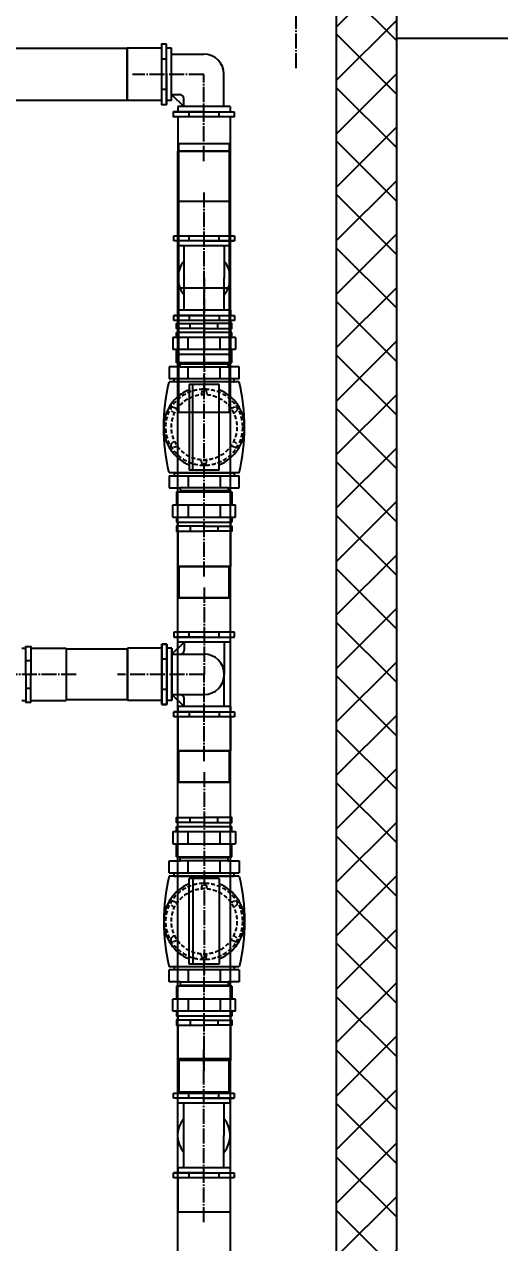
# Model space of a CAD drawing. Header units: millimetres. Extents: x 3795014 to 4300160, y 3869364 to 4016788.
# Drawn here: x 3865650 to 3866122, y 4009767 to 4010976 of the extents above; entities that cross this region are included whole.
import ezdxf
from ezdxf import colors
from ezdxf.entities.mleader import LeaderData, LeaderLine
from ezdxf.math import Vec2, Vec3

# ---------------------------------------------------------------- set-up
doc = ezdxf.new("R2010")
doc.units = ezdxf.units.MM
for name, pattern in [('K5LT_AXLED', [19.5, 15, -1.5, 1.5, -1.5]), ('K5LT_BASIC', [0]), ('K5LT_DASHED', [6, 4, -2]), ('K5LT_THIN', [0])]:
    doc.linetypes.add(name, pattern=pattern)
doc.layers.add('выноска', color=7, linetype='Continuous', lineweight=18)
doc.layers.add('Системный слой', color=7, linetype='Continuous')
doc.styles.add('ISOCPEUR', font='isocpeur.ttf')
pattern_1 = [(45, (3858796.43, 3999302.34), (-26.5165, 26.5165), []), (135, (3858796.43, 3999302.34), (-26.5165, -26.5165), [])]

# ---------------------------------------------------------------- blocks, each defined once
blk = doc.blocks.new('_BoxFilled')
at = {"color": 0, "linetype": 'ByBlock', "lineweight": -2}
blk.add_line((-0.5, 0), (-1, 0), dxfattribs=at)
at = {"color": 0, "linetype": 'ByBlock', "lineweight": 20}
blk.add_solid([(-0.5, 0.5), (0.5, 0.5), (-0.5, -0.5), (0.5, -0.5)], dxfattribs=at)

msp = doc.modelspace()

# ---------------------------------------------------------------- hatches: boundary and pattern name
at = {"layer": 'Системный слой'}
h = msp.add_hatch(dxfattribs=at)
h.set_pattern_fill('', color=256, scale=25, angle=45, style=0, pattern_type=0)
h.set_pattern_definition(pattern_1)
h.paths.add_polyline_path([(3865959.3, 4010997.2), (3865959.3, 4010186.7), (3865959.3, 4010126.7), (3865959.3, 4010116.7), (3866018.1, 4010116.7), (3866019.2, 4010118.9), (3866019.3, 4010119.5), (3866019.3, 4011041.7), (3865959.3, 4011041.7)])
h = msp.add_hatch(dxfattribs=at)
h.set_pattern_fill('', color=256, scale=25, angle=45, style=0, pattern_type=0)
h.set_pattern_definition(pattern_1)
h.paths.add_polyline_path([(3866019.3, 4008302.2), (3866019.3, 4011007), (3866019.3, 4011038.2), (3866018.5, 4011040.5), (3866017, 4011041.7), (3865959.3, 4011041.7), (3865959.3, 4011032.1), (3865959.3, 4010972.1), (3865959.3, 4008347.2), (3865959.3, 4008302.2), (3865969.3, 4008302.2)])

# ---------------------------------------------------------------- linework, layer by layer
at = {"layer": 'Системный слой', "linetype": 'K5LT_AXLED'}
for p, q in [((3865919.3, 4010932.2), (3865919.3, 4011122.2)), ((3865827.8, 4010926.1), (3865756.8, 4010926.1)), ((3865827.8, 4010840.1), (3865827.8, 4010926.1)), ((3865828.1, 4010638.1), (3865828.1, 4010810.1)), ((3865828.1, 4010724.1), (3865828.1, 4010611.1)), ((3865828.1, 4010525.9), (3865828.1, 4010628.1)), ((3865828.1, 4010428), (3865828.1, 4010541)), ((3865828.1, 4010417), (3865828.1, 4010331)), ((3865701.1, 4010331), (3865588.1, 4010331)), ((3865828.1, 4010331), (3865742.1, 4010331)), ((3865828.1, 4010331), (3865742.1, 4010331)), ((3865828.1, 4010245), (3865828.1, 4010331)), ((3865828.1, 4010234), (3865828.1, 4010121)), ((3865828.1, 4010136.2), (3865828.1, 4010034)), ((3865828.1, 4009937.9), (3865828.1, 4010050.9)), ((3865827.8, 4009787.6), (3865827.8, 4009959.6))]:
    msp.add_line(p, q, dxfattribs=at)
at = {"layer": 'Системный слой', "linetype": 'K5LT_BASIC'}
for p, q in [((3863970.8, 4010952.1), (3865751.8, 4010952.1)), ((3865751.8, 4010952.1), (3865751.8, 4010900.1)), ((3865751.8, 4010900.1), (3865751.8, 4010952.1)), ((3865785.8, 4010952.1), (3865751.8, 4010952.1)), ((3865790.8, 4010926.1), (3865790.8, 4010956.1)), ((3865795.8, 4010952.1), (3865790.8, 4010952.1)), ((3865795.8, 4010900.1), (3865795.8, 4010952.1)), ((3865790.8, 4010941.1), (3865785.8, 4010941.1)), ((3865795.8, 4010946.1), (3865827.8, 4010946.1)), ((3865790.8, 4010926.1), (3865790.8, 4010896.1)), ((3865847.8, 4010894.1), (3865847.8, 4010926.1)), ((3865790.8, 4010911.1), (3865785.8, 4010911.1)), ((3865795.8, 4010906.1), (3865803.8, 4010906.1)), ((3865795.8, 4010906.1), (3865807.8, 4010894.1)), ((3865807.8, 4010894.1), (3865807.8, 4010902.1)), ((3865751.8, 4010900.1), (3863970.8, 4010900.1)), ((3865785.8, 4010900.1), (3865751.8, 4010900.1)), ((3865795.8, 4010900.1), (3865790.8, 4010900.1)), ((3865853.8, 4010894.1), (3865801.8, 4010894.1)), ((3865801.8, 4010894.1), (3865801.8, 4010889.1)), ((3865853.8, 4010894.1), (3865853.8, 4010889.1)), ((3865827.8, 4010889.1), (3865797.8, 4010889.1)), ((3865801.8, 4010884.1), (3865801.8, 4010850.1)), ((3865812.8, 4010889.1), (3865812.8, 4010884.1)), ((3865827.8, 4010889.1), (3865857.8, 4010889.1)), ((3865842.8, 4010889.1), (3865842.8, 4010884.1)), ((3865853.8, 4010884.1), (3865853.8, 4010850.1)), ((3865803.1, 4010857.5), (3865853.1, 4010857.5)), ((3865803.1, 4010590.8), (3865803.1, 4010857.5)), ((3865853.1, 4010857.5), (3865853.1, 4010590.8)), ((3865853.8, 4010850.1), (3865801.8, 4010850.1)), ((3865801.8, 4010850.1), (3865853.8, 4010850.1)), ((3865801.8, 4008708.3), (3865801.8, 4010850.1)), ((3865853.8, 4010850.1), (3865853.8, 4008708.3)), ((3865854.1, 4010800.1), (3865802.1, 4010800.1)), ((3865802.1, 4010766.1), (3865802.1, 4010800.1)), ((3865854.1, 4010766.1), (3865854.1, 4010800.1)), ((3865798.1, 4010761.1), (3865798.1, 4010766.1)), ((3865798.1, 4010766.1), (3865858.1, 4010766.1)), ((3865828.1, 4010761.1), (3865798.1, 4010761.1)), ((3865858.1, 4010761.1), (3865798.1, 4010761.1)), ((3865802.1, 4010756.1), (3865802.1, 4010761.1)), ((3865813.1, 4010761.1), (3865813.1, 4010766.1)), ((3865828.1, 4010761.1), (3865858.1, 4010761.1)), ((3865843.1, 4010761.1), (3865843.1, 4010766.1)), ((3865854.1, 4010756.1), (3865854.1, 4010761.1)), ((3865858.1, 4010766.1), (3865858.1, 4010761.1)), ((3865854.1, 4010756.1), (3865802.1, 4010756.1)), ((3865808.1, 4010724.2), (3865808.1, 4010756.1)), ((3865848.1, 4010756.1), (3865848.1, 4010724.2)), ((3865808.1, 4010724.1), (3865808.1, 4010724.2)), ((3865808.1, 4010692.1), (3865808.1, 4010724.1)), ((3865848.1, 4010724.2), (3865848.1, 4010724.1)), ((3865848.1, 4010692.1), (3865848.1, 4010724.1)), ((3865854.1, 4010714.1), (3865802.1, 4010714.1)), ((3865802.1, 4010679.1), (3865802.1, 4010714.1)), ((3865854.1, 4010679.1), (3865854.1, 4010714.1)), ((3865828.1, 4010687.1), (3865798.1, 4010687.1)), ((3865798.1, 4010682.1), (3865798.1, 4010687.1)), ((3865798.1, 4010687.1), (3865858.1, 4010687.1)), ((3865854.1, 4010692.1), (3865802.1, 4010692.1)), ((3865802.1, 4010692.1), (3865802.1, 4010687.1)), ((3865813.1, 4010687.1), (3865813.1, 4010682.1)), ((3865828.1, 4010687.1), (3865858.1, 4010687.1)), ((3865843.1, 4010687.1), (3865843.1, 4010682.1)), ((3865854.1, 4010692.1), (3865854.1, 4010687.1)), ((3865858.1, 4010687.1), (3865858.1, 4010682.1)), ((3865858.1, 4010682.1), (3865798.1, 4010682.1)), ((3865802.1, 4010682.1), (3865802.1, 4010648.1)), ((3865802.1, 4010670.1), (3865802.1, 4010674.1)), ((3865814.3, 4010674.1), (3865814.3, 4010679.1)), ((3865841.8, 4010674.1), (3865841.8, 4010679.1)), ((3865854.1, 4010682.1), (3865854.1, 4010648.1)), ((3865854.1, 4010670.1), (3865854.1, 4010674.1)), ((3865859.1, 4010665.1), (3865797.1, 4010665.1)), ((3865797.1, 4010665.1), (3865797.1, 4010653.1)), ((3865855.6, 4010670.1), (3865800.6, 4010670.1)), ((3865800.6, 4010665.1), (3865800.6, 4010670.1)), ((3865812.1, 4010653.1), (3865812.1, 4010665.1)), ((3865844.1, 4010653.1), (3865844.1, 4010665.1)), ((3865855.6, 4010665.1), (3865855.6, 4010670.1)), ((3865859.1, 4010665.1), (3865859.1, 4010653.1)), ((3865859.1, 4010653.1), (3865797.1, 4010653.1)), ((3865800.6, 4010640.1), (3865800.6, 4010653.1)), ((3865854.1, 4010648.1), (3865802.1, 4010648.1)), ((3865828.1, 4010659.1), (3865828.1, 4010659.1)), ((3865855.6, 4010640.1), (3865855.6, 4010653.1)), ((3865804.2, 4010636.1), (3865793.4, 4010636.1)), ((3865793.4, 4010636.1), (3865793.4, 4010624.1)), ((3865855.6, 4010640.1), (3865800.6, 4010640.1)), ((3865804.2, 4010636.1), (3865804.2, 4010640.1)), ((3865804.2, 4010639.1), (3865852, 4010639.1)), ((3865804.2, 4010636.1), (3865852, 4010636.1)), ((3865812.1, 4010624.1), (3865812.1, 4010636.1)), ((3865844.1, 4010624.1), (3865844.1, 4010636.1)), ((3865852, 4010636.1), (3865852, 4010640.1)), ((3865862.7, 4010636.1), (3865852, 4010636.1)), ((3865862.7, 4010624.1), (3865862.7, 4010636.1)), ((3865862.7, 4010624.1), (3865793.4, 4010624.1)), ((3865798.3, 4010624.1), (3865798.1, 4010624.1)), ((3865798.3, 4010621.1), (3865798.3, 4010624.1)), ((3865857.9, 4010621.1), (3865857.9, 4010624.1)), ((3865858, 4010624.1), (3865857.9, 4010624.1)), ((3865862.8, 4010621.1), (3865793.3, 4010621.1)), ((3865857.9, 4010621.1), (3865798.3, 4010621.1)), ((3865843.1, 4010618.6), (3865813.1, 4010618.6)), ((3865813.1, 4010618.6), (3865813.1, 4010533.6)), ((3865817, 4010533.6), (3865817, 4010618.6)), ((3865843.1, 4010533.6), (3865843.1, 4010618.6)), ((3865853.1, 4010590.8), (3865803.1, 4010590.8)), ((3865862.8, 4010531), (3865793.3, 4010531)), ((3865793.4, 4010528), (3865793.4, 4010516)), ((3865793.4, 4010528), (3865862.7, 4010528)), ((3865798.1, 4010528), (3865798.3, 4010528)), ((3865798.3, 4010531), (3865798.3, 4010528)), ((3865798.3, 4010531), (3865857.9, 4010531)), ((3865812.1, 4010528), (3865812.1, 4010516)), ((3865843.1, 4010533.6), (3865813.1, 4010533.6)), ((3865844.1, 4010528), (3865844.1, 4010516)), ((3865857.9, 4010531), (3865857.9, 4010528)), ((3865857.9, 4010528), (3865858, 4010528)), ((3865862.7, 4010516), (3865862.7, 4010528)), ((3865793.4, 4010516), (3865804.2, 4010516)), ((3865804.2, 4010516), (3865804.2, 4010512)), ((3865852, 4010516), (3865804.2, 4010516)), ((3865852, 4010516), (3865862.7, 4010516)), ((3865852, 4010516), (3865852, 4010512)), ((3865800.6, 4010512), (3865800.6, 4010499)), ((3865800.6, 4010512), (3865855.6, 4010512)), ((3865852, 4010513), (3865804.2, 4010513)), ((3865855.6, 4010512), (3865855.6, 4010499)), ((3865797.1, 4010499), (3865859.1, 4010499)), ((3865797.1, 4010487), (3865797.1, 4010499)), ((3865812.1, 4010499), (3865812.1, 4010487)), ((3865828.1, 4010493), (3865828.1, 4010493)), ((3865844.1, 4010499), (3865844.1, 4010487)), ((3865859.1, 4010487), (3865859.1, 4010499)), ((3865797.1, 4010487), (3865859.1, 4010487)), ((3865800.6, 4010487), (3865800.6, 4010482)), ((3865800.6, 4010482), (3865855.6, 4010482)), ((3865802.1, 4010482), (3865802.1, 4010478.1)), ((3865854.1, 4010482), (3865854.1, 4010478.1)), ((3865855.6, 4010487), (3865855.6, 4010482)), ((3865802.1, 4010473), (3865802.1, 4010438)), ((3865814.3, 4010478.1), (3865814.3, 4010473.1)), ((3865841.8, 4010478.1), (3865841.8, 4010473.1)), ((3865854.1, 4010473), (3865854.1, 4010438)), ((3865802.1, 4010438), (3865854.1, 4010438)), ((3865853.1, 4010438), (3865803.1, 4010438)), ((3865803.1, 4010438), (3865803.1, 4010407)), ((3865853.1, 4010407), (3865853.1, 4010438)), ((3865854.1, 4010407), (3865802.1, 4010407)), ((3865802.1, 4010373), (3865802.1, 4010407)), ((3865803.1, 4010407), (3865853.1, 4010407)), ((3865854.1, 4010373), (3865854.1, 4010407)), ((3865858.1, 4010373), (3865798.1, 4010373)), ((3865798.1, 4010373), (3865798.1, 4010368)), ((3865813.1, 4010368), (3865813.1, 4010373)), ((3865843.1, 4010368), (3865843.1, 4010373)), ((3865858.1, 4010368), (3865858.1, 4010373)), ((3865786.1, 4010301), (3865786.1, 4010361)), ((3865786.1, 4010361), (3865791.1, 4010361)), ((3865791.1, 4010361), (3865786.1, 4010361)), ((3865786.1, 4010361), (3865786.1, 4010301)), ((3865791.1, 4010331), (3865791.1, 4010361)), ((3865791.1, 4010361), (3865791.1, 4010301)), ((3865791.1, 4010331), (3865791.1, 4010361)), ((3865791.1, 4010301), (3865791.1, 4010361)), ((3865796.1, 4010351), (3865808.1, 4010363)), ((3865828.1, 4010368), (3865798.1, 4010368)), ((3865798.1, 4010368), (3865858.1, 4010368)), ((3865802.1, 4010363), (3865802.1, 4010368)), ((3865854.1, 4010363), (3865802.1, 4010363)), ((3865808.1, 4010363), (3865808.1, 4010355)), ((3865828.1, 4010368), (3865858.1, 4010368)), ((3865848.1, 4010363), (3865848.1, 4010331)), ((3865854.1, 4010363), (3865854.1, 4010368)), ((3865647.1, 4010357), (3865651, 4010357)), ((3865656.1, 4010357), (3865691.1, 4010357)), ((3865691.1, 4010357), (3865691.1, 4010305)), ((3865752.1, 4010356), (3865691.1, 4010356)), ((3865691.1, 4010356), (3865691.1, 4010306)), ((3865752.1, 4010357), (3865752.1, 4010305)), ((3865786.1, 4010357), (3865752.1, 4010357)), ((3865752.1, 4010305), (3865752.1, 4010357)), ((3865786.1, 4010357), (3865752.1, 4010357)), ((3865752.1, 4010306), (3865752.1, 4010356)), ((3865791.1, 4010346), (3865786.1, 4010346)), ((3865791.1, 4010346), (3865786.1, 4010346)), ((3865796.1, 4010357), (3865791.1, 4010357)), ((3865796.1, 4010357), (3865791.1, 4010357)), ((3865796.1, 4010357), (3865796.1, 4010305)), ((3865796.1, 4010305), (3865796.1, 4010357)), ((3865796.1, 4010351), (3865804.1, 4010351)), ((3865796.1, 4010351), (3865828.1, 4010351)), ((3865651, 4010344.8), (3865656, 4010344.8)), ((3865791.1, 4010331), (3865791.1, 4010301)), ((3865791.1, 4010331), (3865791.1, 4010301)), ((3865848.1, 4010299), (3865848.1, 4010331)), ((3865651, 4010317.3), (3865656, 4010317.3)), ((3865791.1, 4010316), (3865786.1, 4010316)), ((3865791.1, 4010316), (3865786.1, 4010316)), ((3865796.1, 4010311), (3865828.1, 4010311)), ((3865796.1, 4010311), (3865804.1, 4010311)), ((3865796.1, 4010311), (3865808.1, 4010299)), ((3865647.1, 4010305), (3865651, 4010305)), ((3865656.1, 4010305), (3865691.1, 4010305)), ((3865691.1, 4010306), (3865752.1, 4010306)), ((3865786.1, 4010305), (3865752.1, 4010305)), ((3865786.1, 4010305), (3865752.1, 4010305)), ((3865791.1, 4010301), (3865786.1, 4010301)), ((3865786.1, 4010301), (3865791.1, 4010301)), ((3865796.1, 4010305), (3865791.1, 4010305)), ((3865796.1, 4010305), (3865791.1, 4010305)), ((3865854.1, 4010299), (3865802.1, 4010299)), ((3865802.1, 4010299), (3865802.1, 4010294)), ((3865808.1, 4010299), (3865808.1, 4010307)), ((3865854.1, 4010299), (3865854.1, 4010294)), ((3865828.1, 4010294), (3865798.1, 4010294)), ((3865798.1, 4010289), (3865798.1, 4010294)), ((3865798.1, 4010294), (3865858.1, 4010294)), ((3865858.1, 4010289), (3865798.1, 4010289)), ((3865802.1, 4010289), (3865802.1, 4010255)), ((3865813.1, 4010294), (3865813.1, 4010289)), ((3865828.1, 4010294), (3865858.1, 4010294)), ((3865843.1, 4010294), (3865843.1, 4010289)), ((3865854.1, 4010289), (3865854.1, 4010255)), ((3865858.1, 4010294), (3865858.1, 4010289)), ((3865854.1, 4010255), (3865802.1, 4010255)), ((3865803.1, 4010255), (3865853.1, 4010255)), ((3865803.1, 4010224), (3865803.1, 4010255)), ((3865853.1, 4010255), (3865853.1, 4010224)), ((3865802.1, 4010224), (3865854.1, 4010224)), ((3865802.1, 4010189), (3865802.1, 4010224)), ((3865853.1, 4010224), (3865803.1, 4010224)), ((3865854.1, 4010189), (3865854.1, 4010224)), ((3865814.3, 4010184), (3865814.3, 4010189)), ((3865841.8, 4010184), (3865841.8, 4010189)), ((3865800.6, 4010180), (3865855.6, 4010180)), ((3865800.6, 4010175), (3865800.6, 4010180)), ((3865802.1, 4010180), (3865802.1, 4010184)), ((3865854.1, 4010180), (3865854.1, 4010184)), ((3865855.6, 4010175), (3865855.6, 4010180)), ((3865797.1, 4010175), (3865859.1, 4010175)), ((3865797.1, 4010175), (3865797.1, 4010163)), ((3865812.1, 4010163), (3865812.1, 4010175)), ((3865828.1, 4010169), (3865828.1, 4010169)), ((3865844.1, 4010163), (3865844.1, 4010175)), ((3865859.1, 4010175), (3865859.1, 4010163)), ((3865797.1, 4010163), (3865859.1, 4010163)), ((3865800.6, 4010150), (3865800.6, 4010163)), ((3865855.6, 4010150), (3865855.6, 4010163)), ((3865793.4, 4010146), (3865804.2, 4010146)), ((3865793.4, 4010134), (3865793.4, 4010146)), ((3865800.6, 4010150), (3865855.6, 4010150)), ((3865804.2, 4010146), (3865804.2, 4010150)), ((3865852, 4010149), (3865804.2, 4010149)), ((3865852, 4010146), (3865804.2, 4010146)), ((3865812.1, 4010134), (3865812.1, 4010146)), ((3865844.1, 4010134), (3865844.1, 4010146)), ((3865852, 4010146), (3865852, 4010150)), ((3865852, 4010146), (3865862.7, 4010146)), ((3865862.7, 4010146), (3865862.7, 4010134)), ((3865862.8, 4010131), (3865793.3, 4010131)), ((3865793.4, 4010134), (3865862.7, 4010134)), ((3865798.1, 4010134), (3865798.3, 4010134)), ((3865798.3, 4010131), (3865798.3, 4010134)), ((3865798.3, 4010131), (3865857.9, 4010131)), ((3865843.1, 4010128.5), (3865813.1, 4010128.5)), ((3865813.1, 4010043.5), (3865813.1, 4010128.5)), ((3865817, 4010128.5), (3865817, 4010043.5)), ((3865843.1, 4010128.5), (3865843.1, 4010043.5)), ((3865857.9, 4010134), (3865858, 4010134)), ((3865857.9, 4010131), (3865857.9, 4010134)), ((3865862.8, 4010040.9), (3865793.3, 4010040.9)), ((3865793.4, 4010025.9), (3865793.4, 4010037.9)), ((3865862.7, 4010037.9), (3865793.4, 4010037.9)), ((3865798.3, 4010037.9), (3865798.1, 4010037.9)), ((3865798.3, 4010040.9), (3865798.3, 4010037.9)), ((3865857.9, 4010040.9), (3865798.3, 4010040.9)), ((3865812.1, 4010037.9), (3865812.1, 4010025.9)), ((3865843.1, 4010043.5), (3865813.1, 4010043.5)), ((3865844.1, 4010037.9), (3865844.1, 4010025.9)), ((3865857.9, 4010040.9), (3865857.9, 4010037.9)), ((3865858, 4010037.9), (3865857.9, 4010037.9)), ((3865862.7, 4010037.9), (3865862.7, 4010025.9)), ((3865804.2, 4010025.9), (3865793.4, 4010025.9)), ((3865855.6, 4010021.9), (3865800.6, 4010021.9)), ((3865800.6, 4010021.9), (3865800.6, 4010008.9)), ((3865804.2, 4010025.9), (3865804.2, 4010021.9)), ((3865804.2, 4010025.9), (3865852, 4010025.9)), ((3865804.2, 4010022.9), (3865852, 4010022.9)), ((3865862.7, 4010025.9), (3865852, 4010025.9)), ((3865852, 4010025.9), (3865852, 4010021.9)), ((3865855.6, 4010021.9), (3865855.6, 4010008.9)), ((3865859.1, 4010008.9), (3865797.1, 4010008.9)), ((3865797.1, 4009996.9), (3865797.1, 4010008.9)), ((3865812.1, 4010008.9), (3865812.1, 4009996.9)), ((3865844.1, 4010008.9), (3865844.1, 4009996.9)), ((3865859.1, 4009996.9), (3865859.1, 4010008.9)), ((3865859.1, 4009996.9), (3865797.1, 4009996.9)), ((3865800.6, 4009996.9), (3865800.6, 4009991.9)), ((3865828.1, 4010002.9), (3865828.1, 4010002.9)), ((3865855.6, 4009996.9), (3865855.6, 4009991.9)), ((3865855.6, 4009991.9), (3865800.6, 4009991.9)), ((3865802.1, 4009991.9), (3865802.1, 4009988)), ((3865814.3, 4009988), (3865814.3, 4009983)), ((3865841.8, 4009988), (3865841.8, 4009983)), ((3865854.1, 4009991.9), (3865854.1, 4009988)), ((3865802.1, 4009982.9), (3865802.1, 4009947.9)), ((3865854.1, 4009982.9), (3865854.1, 4009947.9)), ((3865853.8, 4009949.6), (3865801.8, 4009949.6)), ((3865801.8, 4009915.6), (3865801.8, 4009949.6)), ((3865854.1, 4009947.9), (3865802.1, 4009947.9)), ((3865853.1, 4009947.9), (3865803.1, 4009947.9)), ((3865803.1, 4009947.9), (3865803.1, 4009916.9)), ((3865853.1, 4009916.9), (3865853.1, 4009947.9)), ((3865853.8, 4009915.6), (3865853.8, 4009949.6)), ((3865797.8, 4009910.6), (3865797.8, 4009915.6)), ((3865797.8, 4009915.6), (3865857.8, 4009915.6)), ((3865803.1, 4009916.9), (3865853.1, 4009916.9)), ((3865812.8, 4009910.6), (3865812.8, 4009915.6)), ((3865842.8, 4009910.6), (3865842.8, 4009915.6)), ((3865857.8, 4009915.6), (3865857.8, 4009910.6)), ((3865827.8, 4009910.6), (3865797.8, 4009910.6)), ((3865857.8, 4009910.6), (3865797.8, 4009910.6)), ((3865801.8, 4009905.6), (3865801.8, 4009910.6)), ((3865853.8, 4009905.6), (3865801.8, 4009905.6)), ((3865807.8, 4009873.8), (3865807.8, 4009905.6)), ((3865827.8, 4009910.6), (3865857.8, 4009910.6)), ((3865847.8, 4009905.6), (3865847.8, 4009873.8)), ((3865853.8, 4009905.6), (3865853.8, 4009910.6)), ((3865807.8, 4009873.6), (3865807.8, 4009873.8)), ((3865807.8, 4009841.6), (3865807.8, 4009873.6)), ((3865847.8, 4009873.8), (3865847.8, 4009873.6)), ((3865847.8, 4009841.6), (3865847.8, 4009873.6)), ((3865853.8, 4009841.6), (3865801.8, 4009841.6)), ((3865801.8, 4009841.6), (3865801.8, 4009836.6)), ((3865853.8, 4009841.6), (3865853.8, 4009836.6)), ((3865827.8, 4009836.6), (3865797.8, 4009836.6)), ((3865797.8, 4009831.6), (3865797.8, 4009836.6)), ((3865797.8, 4009836.6), (3865857.8, 4009836.6)), ((3865857.8, 4009831.6), (3865797.8, 4009831.6)), ((3865801.8, 4009831.6), (3865801.8, 4009797.6)), ((3865812.8, 4009836.6), (3865812.8, 4009831.6)), ((3865827.8, 4009836.6), (3865857.8, 4009836.6)), ((3865842.8, 4009836.6), (3865842.8, 4009831.6)), ((3865853.8, 4009831.6), (3865853.8, 4009797.6)), ((3865857.8, 4009836.6), (3865857.8, 4009831.6)), ((3865853.8, 4009797.6), (3865801.8, 4009797.6))]:
    msp.add_line(p, q, dxfattribs=at)
at = {"layer": 'Системный слой', "linetype": 'K5LT_THIN'}
for p, q in [((3869859.3, 4010961.7), (3866019.3, 4010961.7)), ((3865804.9, 4010639.1), (3865804.2, 4010639.1)), ((3865804.9, 4010639.1), (3865804.9, 4010640.1)), ((3865851.2, 4010639.1), (3865851.2, 4010640.1)), ((3865851.2, 4010639.1), (3865852, 4010639.1)), ((3865799.3, 4010621.1), (3865798.3, 4010621.1)), ((3865856.9, 4010621.1), (3865857.9, 4010621.1)), ((3865799.3, 4010531), (3865798.3, 4010531)), ((3865856.9, 4010531), (3865857.9, 4010531)), ((3865804.9, 4010513), (3865804.2, 4010513)), ((3865804.9, 4010513), (3865804.9, 4010512)), ((3865851.2, 4010513), (3865852, 4010513)), ((3865851.2, 4010513), (3865851.2, 4010512)), ((3865804.9, 4010149), (3865804.2, 4010149)), ((3865804.9, 4010149), (3865804.9, 4010150)), ((3865851.2, 4010149), (3865851.2, 4010150)), ((3865851.2, 4010149), (3865852, 4010149)), ((3865799.3, 4010131), (3865798.3, 4010131)), ((3865856.9, 4010131), (3865857.9, 4010131)), ((3865799.3, 4010040.9), (3865798.3, 4010040.9)), ((3865856.9, 4010040.9), (3865857.9, 4010040.9)), ((3865804.9, 4010022.9), (3865804.2, 4010022.9)), ((3865804.9, 4010022.9), (3865804.9, 4010021.9)), ((3865851.2, 4010022.9), (3865852, 4010022.9)), ((3865851.2, 4010022.9), (3865851.2, 4010021.9))]:
    msp.add_line(p, q, dxfattribs=at)
at = {"layer": 'Системный слой', "linetype": 'K5LT_DASHED'}
for p, q in [((3865826.1, 4010612.5), (3865825.2, 4010608.5)), ((3865830, 4010612.5), (3865830.9, 4010608.5)), ((3865795.5, 4010592.6), (3865798.6, 4010589.8)), ((3865797.5, 4010596), (3865801.4, 4010594.8)), ((3865858.6, 4010596), (3865854.7, 4010594.8)), ((3865860.6, 4010592.6), (3865857.6, 4010589.8)), ((3865795.5, 4010559.5), (3865798.6, 4010562.4)), ((3865797.5, 4010556.2), (3865801.4, 4010557.4)), ((3865858.7, 4010556.2), (3865854.7, 4010557.4)), ((3865860.6, 4010559.6), (3865857.6, 4010562.4)), ((3865826.1, 4010539.6), (3865825.2, 4010543.7)), ((3865830, 4010539.6), (3865830.9, 4010543.7)), ((3865826.1, 4010122.4), (3865825.2, 4010118.4)), ((3865830, 4010122.4), (3865830.9, 4010118.4)), ((3865797.5, 4010105.9), (3865801.4, 4010104.7)), ((3865858.7, 4010105.9), (3865854.7, 4010104.7)), ((3865795.5, 4010102.5), (3865798.6, 4010099.7)), ((3865860.6, 4010102.5), (3865857.6, 4010099.7)), ((3865795.5, 4010069.5), (3865798.6, 4010072.3)), ((3865860.6, 4010069.5), (3865857.6, 4010072.3)), ((3865797.5, 4010066.1), (3865801.4, 4010067.3)), ((3865858.6, 4010066.1), (3865854.7, 4010067.3)), ((3865826.1, 4010049.5), (3865825.2, 4010053.6)), ((3865830, 4010049.5), (3865830.9, 4010053.6))]:
    msp.add_line(p, q, dxfattribs=at)
at = {"layer": 'Системный слой', "linetype": 'K5LT_THIN'}
msp.add_lwpolyline([(3865959.3, 4008302.2), (3866019.3, 4008302.2), (3866019.3, 4011041.7), (3865959.3, 4011041.7)], close=True, dxfattribs=at)
at = {"layer": 'Системный слой', "linetype": 'K5LT_BASIC'}
for points in [[(3865790.8, 4010956.1), (3865785.8, 4010956.1), (3865785.8, 4010896.1), (3865790.8, 4010896.1)], [(3865857.8, 4010889.1), (3865857.8, 4010884.1), (3865797.8, 4010884.1), (3865797.8, 4010889.1)]]:
    msp.add_lwpolyline(points, close=True, dxfattribs=at)
for points in [[(3865828.1, 4010674.1), (3865800.6, 4010674.1), (3865800.6, 4010679.1), (3865828.1, 4010679.1)], [(3865828.1, 4010674.1), (3865855.6, 4010674.1), (3865855.6, 4010679.1), (3865828.1, 4010679.1)], [(3865828.1, 4010478.1), (3865800.6, 4010478.1), (3865800.6, 4010473), (3865828.1, 4010473)], [(3865828.1, 4010478.1), (3865855.6, 4010478.1), (3865855.6, 4010473), (3865828.1, 4010473)], [(3865651, 4010331), (3865651, 4010358.5), (3865656.1, 4010358.5), (3865656.1, 4010331)], [(3865651, 4010331), (3865651, 4010303.5), (3865656.1, 4010303.5), (3865656.1, 4010331)], [(3865828.1, 4010184), (3865800.6, 4010184), (3865800.6, 4010189), (3865828.1, 4010189)], [(3865828.1, 4010184), (3865855.6, 4010184), (3865855.6, 4010189), (3865828.1, 4010189)], [(3865828.1, 4009988), (3865800.6, 4009988), (3865800.6, 4009982.9), (3865828.1, 4009982.9)], [(3865828.1, 4009988), (3865855.6, 4009988), (3865855.6, 4009982.9), (3865828.1, 4009982.9)]]:
    msp.add_lwpolyline(points, dxfattribs=at)
at = {"layer": 'Системный слой', "linetype": 'K5LT_DASHED'}
for centre, radius in [((3865828.1, 4010576.1), 38), ((3865828.1, 4010576.1), 32.5), ((3865828.1, 4010086), 38), ((3865828.1, 4010086), 32.5)]:
    msp.add_circle(centre, radius, dxfattribs=at)
at = {"layer": 'Системный слой', "linetype": 'K5LT_BASIC'}
for centre, radius, start, end in [((3865827.8, 4010926.1), 20, 0, 90), ((3865803.8, 4010902.1), 4, 0, 90), ((3865828.1, 4010724.2), 26.1, 140.0065, 219.9935), ((3865828.1, 4010724.2), 26.1, 320.0065, 39.9935), ((3865828.1, 4010724.2), 20, 179.8107, 180.1893), ((3865828.1, 4010724.2), 20, 359.8107, 0.1893), ((3865828.1, 4010576.1), 40.1, 111.9796, 248.0204), ((3865828.1, 4010576.1), 40.1, 291.9796, 68.0204), ((3865804.1, 4010355), 4, 270, 0), ((3865828.1, 4010331), 20, 0, 90), ((3865828.1, 4010331), 20, 270, 0), ((3865804.1, 4010307), 4, 0, 90), ((3865828.1, 4010086), 40.1, 111.9796, 248.0204), ((3865828.1, 4010086), 40.1, 291.9796, 68.0204), ((3865827.8, 4009873.7), 26.1, 140.0065, 219.9935), ((3865827.8, 4009873.7), 26.1, 320.0065, 39.9935), ((3865827.8, 4009873.7), 20, 179.8107, 180.1893), ((3865827.8, 4009873.7), 20, 359.8107, 0.1893)]:
    msp.add_arc(centre, radius, start, end, dxfattribs=at)
at = {"layer": 'Системный слой', "linetype": 'K5LT_DASHED'}
for centre, start, end in [((3865828.1, 4010612.1), 13.0968, 167.1594), ((3865796.9, 4010594.1), 73.0968, 227.1594), ((3865859.2, 4010594.1), 313.0968, 107.1594), ((3865796.9, 4010558.1), 133.0968, 287.1594), ((3865859.2, 4010558.1), 253.0968, 47.1594), ((3865828.1, 4010540.1), 193.0968, 347.1594), ((3865828.1, 4010122), 12.8406, 166.9032), ((3865796.9, 4010104), 72.8406, 226.9032), ((3865859.2, 4010104), 312.8406, 106.9032), ((3865796.9, 4010068), 132.8406, 286.9032), ((3865859.2, 4010068), 252.8406, 46.9032), ((3865828.1, 4010050), 192.8406, 346.9032)]:
    msp.add_arc(centre, 2, start, end, dxfattribs=at)
at = {"layer": 'Системный слой', "linetype": 'K5LT_BASIC'}
for points in [[(3865793.3, 4010531), (3865789.8, 4010546.1), (3865788, 4010561.1), (3865788, 4010576.1), (3865788, 4010591.1), (3865789.8, 4010606.1), (3865793.3, 4010621.1)], [(3865862.8, 4010531), (3865866.4, 4010546.1), (3865868.1, 4010561.1), (3865868.1, 4010576.1), (3865868.1, 4010591.1), (3865866.4, 4010606.1), (3865862.8, 4010621.1)], [(3865793.3, 4010131), (3865789.8, 4010116), (3865788, 4010101), (3865788, 4010086), (3865788, 4010071), (3865789.8, 4010056), (3865793.3, 4010040.9)], [(3865862.8, 4010131), (3865866.4, 4010116), (3865868.1, 4010101), (3865868.1, 4010086), (3865868.1, 4010071), (3865866.4, 4010056), (3865862.8, 4010040.9)]]:
    msp.add_open_spline(points, degree=3, knots=[0, 0, 0, 0, 1, 1, 1, 2, 2, 2, 2], dxfattribs=at)

# ---------------------------------------------------------------- leaders
at = {"layer": 'выноска', "lineweight": 20, "ltscale": 100}
ml = msp.add_multileader_mtext('Standard', dxfattribs=at)
ml.set_content('4', color=256, style='ISOCPEUR')
ml.set_leader_properties()
ml.set_arrow_properties(name='BOXFILLED')
ml.build(insert=Vec2(0, 0))
ml.multileader.update_dxf_attribs({"text_left_attachment_type": 6, "text_right_attachment_type": 6, "dogleg_length": 0.36, "arrow_head_size": 100, "scale": 50})
ctx = ml.context
ctx.base_point, ctx.scale, ctx.char_height, ctx.arrow_head_size, ctx.landing_gap_size, ctx.plane_origin = Vec3(3865692.6, 4011406.5), 50, 125, 100, 4.5, Vec3(3865736.1, 4010915.9)
ctx.left_attachment, ctx.right_attachment = 6, 6
notes = []
notes.append((ctx, [(1, (1, 1, 0), (3865674.6, 4011406.5), (1, 0), 18, [(0, [(3865468.7, 4010248.8)], 0, [])])]))
ctx.mtext.insert, ctx.mtext.flow_direction = Vec3(3865697.1, 4011556.5), 5
for ctx, leaders in notes:
    for number, flags, end, landing, length, lines in leaders:
        leader = LeaderData()
        leader.index, (leader.has_last_leader_line, leader.has_dogleg_vector, leader.attachment_direction) = number, flags
        leader.last_leader_point, leader.dogleg_vector, leader.dogleg_length = Vec3(end), Vec3(landing), length
        for number, points, colour, breaks in lines:
            line = LeaderLine()
            line.index, line.vertices, line.color, line.breaks = number, Vec3.list(points), colors.encode_raw_color(colour), breaks
            leader.lines.append(line)
        ctx.leaders.append(leader)

doc.saveas('drawing.dxf')
